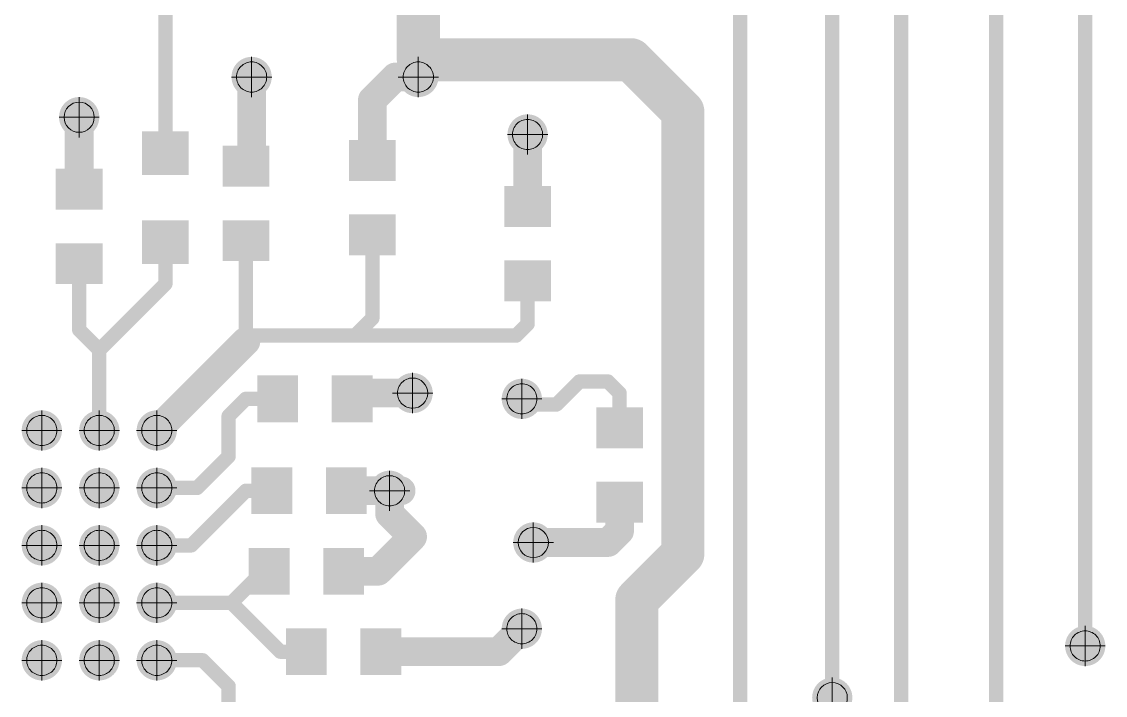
# Model space of a CAD drawing. Header units: millimetres. Extents: x 1557 to 2774, y 1107 to 1474.
# Drawn here: x 2314.9 to 2333.75, y 1386.92 to 1398.65 of the extents above; entities that cross this region are included whole.
import ezdxf

# ---------------------------------------------------------------- set-up
doc = ezdxf.new("R2010")
doc.units = ezdxf.units.MM
for name, color, linetype in [('BottomLayer', 5, 'Continuous'), ('PDF _Геометрия', 7, 'Continuous'), ('PDF _Сплошная заливка', 7, 'Continuous'), ('ViaHoleLayer', 16, 'Continuous')]:
    doc.layers.add(name, color=color, linetype=linetype)

msp = doc.modelspace()

# ---------------------------------------------------------------- hatches: boundary and pattern name
at = {"layer": 'PDF _Сплошная заливка', "transparency": 33554559}
for points in [[(2319.160775540102, 1397.683637276547, -0.4142084409303202), (2318.89827659762, 1397.421138334186), (2318.89827659762, 1397.421138334069), (2318.89827659762, 1397.421138334069), (2318.89827659762, 1397.683637276547), (2318.89827659762, 1397.683637276547)], [(2322.060752097929, 1397.683643626476, -0.1989561127314673), (2321.983847421927, 1397.498014082633), (2321.983847421869, 1397.498014082685, -0.1988800819412172), (2321.798253155455, 1397.421144684008), (2321.798253155455, 1397.421144683994), (2321.798253155455, 1397.421144683994), (2321.798253155455, 1397.683643626476), (2321.798253155455, 1397.683643626476)], [(2316.160822903386, 1396.983636098491, -0.4141580432851814), (2315.898323960904, 1396.721137156064), (2315.898323960904, 1396.721137156009), (2315.898323960904, 1396.721137156009), (2315.898323960904, 1396.983636098491), (2315.898323960904, 1396.983636098491)], [(2323.960720925273, 1396.683642951466, -0.4142084407958566), (2323.698221982791, 1396.421144009072), (2323.698221982791, 1396.421144008981), (2323.698221982791, 1396.421144008981), (2323.698221982791, 1396.683642951466), (2323.698221982791, 1396.683642951466)], [(2321.960952405918, 1392.183535140101, -0.4142084406641615), (2321.698453463436, 1391.921036197677), (2321.698453463436, 1391.921036197615), (2321.698453463436, 1391.921036197615), (2321.698453463436, 1392.183535140101), (2321.698453463436, 1392.183535140101)], [(2323.860921233255, 1392.08354918355, -0.1988478173894934), (2323.784051834531, 1391.897919639792), (2323.784051834567, 1391.897919639755, -0.1988478173323936), (2323.59842229078, 1391.821050241189), (2323.59842229078, 1391.821050241065), (2323.59842229078, 1391.821050241065), (2323.59842229078, 1392.08354918355), (2323.59842229078, 1392.08354918355)], [(2315.510802003751, 1391.533728726894, -0.4142362710657958), (2315.248338338635, 1391.271229784493), (2315.248338338635, 1391.271229784416), (2315.248338338635, 1391.271229784416), (2315.248338338635, 1391.533728726894), (2315.248338338635, 1391.533728726894)], [(2316.510809734235, 1391.533728021355, -0.4142084405293955), (2316.248310791761, 1391.271229078946), (2316.248310791761, 1391.271229078869), (2316.248310791761, 1391.271229078869), (2316.248310791761, 1391.533728021355), (2316.248310791761, 1391.533728021355)], [(2317.510782187362, 1391.533728021355, -0.1988982049796773), (2317.433912788652, 1391.348098477571), (2317.433912788667, 1391.34809847756, -0.1988982047928861), (2317.248283244865, 1391.271229079), (2317.248283244865, 1391.271229078869), (2317.248283244865, 1391.271229078869), (2317.248283244865, 1391.533728021355), (2317.248283244865, 1391.533728021355)], [(2315.510802003751, 1390.533723113051, -0.1989191050336892), (2315.433932605107, 1390.348093569209), (2315.433932605063, 1390.348093569264, -0.1988800809289491), (2315.248338338635, 1390.2712241705), (2315.248338338635, 1390.271224170569), (2315.248338338635, 1390.271224170569), (2315.248338338635, 1390.533723113051), (2315.248338338635, 1390.533723113051)], [(2316.510809734235, 1390.533722407501, -0.1989057183705496), (2316.433905058124, 1390.348092863768), (2316.433905058168, 1390.348092863716, -0.1988800822397079), (2316.248310791761, 1390.271223464953), (2316.248310791761, 1390.271223465022), (2316.248310791761, 1390.271223465022), (2316.248310791761, 1390.533722407501), (2316.248310791761, 1390.533722407501)], [(2317.510782187362, 1390.533722407501, -0.1987974347982191), (2317.433912788587, 1390.34809286379), (2317.433912788667, 1390.348092863716, -0.1988982047938561), (2317.248283244865, 1390.271223465143), (2317.248283244865, 1390.271223465022), (2317.248283244865, 1390.271223465022), (2317.248283244865, 1390.533722407501), (2317.248283244865, 1390.533722407501)], [(2321.560730593997, 1390.483705793386, -0.4142084405988172), (2321.298231651522, 1390.221206851064), (2321.298231651522, 1390.221206850907), (2321.298231651522, 1390.221206850907), (2321.298231651522, 1390.483705793386), (2321.298231651522, 1390.483705793386)], [(2315.510802003751, 1389.533717499204, -0.4142137099142685), (2315.248338338635, 1389.271253834158), (2315.248338338635, 1389.271253834099), (2315.248338338635, 1389.271253834099), (2315.248338338635, 1389.533717499204), (2315.248338338635, 1389.533717499204)], [(2316.510809734235, 1389.533716793657, -0.4141858732510322), (2316.248310791761, 1389.271253128655), (2316.248310791761, 1389.271253128552), (2316.248310791761, 1389.271253128552), (2316.248310791761, 1389.533716793657), (2316.248310791761, 1389.533716793657)], [(2317.510782187362, 1389.533716793657, -0.1988800822881388), (2317.433912788674, 1389.348122527225), (2317.433912788667, 1389.348122527243, -0.1990198699719453), (2317.248283244865, 1389.271253128603), (2317.248283244865, 1389.271253128552), (2317.248283244865, 1389.271253128552), (2317.248283244865, 1389.533716793657), (2317.248283244865, 1389.533716793657)], [(2324.060591172039, 1389.583511513086, -0.4141580436850159), (2323.798092229556, 1389.321012570684), (2323.798092229556, 1389.321012570608), (2323.798092229556, 1389.321012570608), (2323.798092229556, 1389.583511513086), (2323.798092229556, 1389.583511513086)], [(2315.510802003751, 1388.533747162731, -0.4142362713113096), (2315.248338338635, 1388.27124822034), (2315.248338338635, 1388.271248220253), (2315.248338338635, 1388.271248220253), (2315.248338338635, 1388.533747162731), (2315.248338338635, 1388.533747162731)], [(2316.510809734235, 1388.533746457184, -0.4142084407749645), (2316.248310791761, 1388.271247514793), (2316.248310791761, 1388.271247514705), (2316.248310791761, 1388.271247514705), (2316.248310791761, 1388.533746457184), (2316.248310791761, 1388.533746457184)], [(2317.510782187362, 1388.533746457184, -0.1988478175909254), (2317.433912788564, 1388.348116913491), (2317.433912788667, 1388.348116913396, -0.1988982048396335), (2317.248283244865, 1388.271247514727), (2317.248283244865, 1388.271247514705), (2317.248283244865, 1388.271247514705), (2317.248283244865, 1388.533746457184), (2317.248283244865, 1388.533746457184)], [(2323.86070956902, 1388.083756736641, -0.1988478173843441), (2323.783840170268, 1387.898127192901), (2323.783840170327, 1387.89812719285, -0.1988982039308547), (2323.598210626531, 1387.821257794185), (2323.598210626531, 1387.821257794155), (2323.598210626531, 1387.821257794155), (2323.598210626531, 1388.083756736641), (2323.598210626531, 1388.083756736641)], [(2333.660623051884, 1387.783757239688, -0.4142084407603148), (2333.398124109394, 1387.521258297144), (2333.398124109394, 1387.521258297203), (2333.398124109394, 1387.521258297203), (2333.398124109394, 1387.783757239688), (2333.398124109394, 1387.783757239688)], [(2315.510802003751, 1387.533746487722, -0.1990017660137054), (2315.433932605041, 1387.348152221326), (2315.433932605063, 1387.348152221304, -0.1989883848204103), (2315.248338338635, 1387.271247545239), (2315.248338338635, 1387.271247545236), (2315.248338338635, 1387.271247545236), (2315.248338338635, 1387.533746487722), (2315.248338338635, 1387.533746487722)], [(2316.510809734235, 1387.533745782174, -0.1989883856282071), (2316.433905058138, 1387.348151515797), (2316.433905058168, 1387.348151515753, -0.1989883857774217), (2316.248310791761, 1387.271246839787), (2316.248310791761, 1387.271246839689), (2316.248310791761, 1387.271246839689), (2316.248310791761, 1387.533745782174), (2316.248310791761, 1387.533745782174)], [(2317.510782187362, 1387.533745782174, -0.1988800820527127), (2317.433912788711, 1387.34815151571), (2317.433912788667, 1387.348151515753, -0.1990065127329903), (2317.248283244865, 1387.2712468397), (2317.248283244865, 1387.271246839689), (2317.248283244865, 1387.271246839689), (2317.248283244865, 1387.533745782174), (2317.248283244865, 1387.533745782174)]]:
    msp.add_hatch(color=7, dxfattribs=at).paths.add_polyline_path(points)

# ---------------------------------------------------------------- linework, layer by layer
at = {"layer": 'BottomLayer'}
for points, const_width in [([(2328.998565706509, 1386.884110422528), (2328.998565706509, 1404.484108242527)], 0.2499995), ([(2330.198565846509, 1384.784109542527), (2330.198565846509, 1404.284108642527)], 0.2499995), ([(2333.398564526508, 1387.784111162528), (2333.398564526508, 1404.084111582527)], 0.2499995), ([(2331.848565086509, 1383.834111442528), (2331.848565086509, 1403.734109742527)], 0.2499995), ([(2327.398563826509, 1385.884109882527), (2327.398563826509, 1403.084111042528)], 0.2499995), ([(2317.398568586509, 1396.358813342527), (2317.398568586509, 1401.284114642528)], 0.2499995), ([(2321.798569946509, 1397.984111082528), (2321.798569946509, 1399.984104542527)], 0.75000104), ([(2325.498562546509, 1397.984111082528), (2321.798569946509, 1397.984111082528)], 0.75000104), ([(2326.398565826509, 1397.084107802527), (2325.498562546509, 1397.984111082528)], 0.75000104), ([(2321.798569946509, 1397.684111682528), (2321.798569946509, 1397.984111082528)], 0.499999), ([(2318.898565586509, 1396.231810802527), (2318.898565586509, 1397.684109142528)], 0.499999), ([(2321.398568206509, 1397.684111682528), (2320.998569006509, 1397.284112482528)], 0.499999), ([(2321.798569946509, 1397.684111682528), (2321.398568206509, 1397.684111682528)], 0.499999), ([(2320.998569006509, 1396.231813342527), (2320.998569006509, 1397.284112482528)], 0.499999), ([(2326.398565826509, 1389.384113042528), (2326.398565826509, 1397.084107802527)], 0.75000104), ([(2315.898569046509, 1395.731811802528), (2315.898569046509, 1396.984113082528)], 0.499999), ([(2323.698568686509, 1395.431812402528), (2323.698568686509, 1396.684113682527)], 0.499999), ([(2318.898565586509, 1396.231810802527), (2318.798568326509, 1396.131813542528)], 0.499999), ([(2317.398568586509, 1394.084113802528), (2317.398568586509, 1394.809413342527)], 0.2499995), ([(2318.798568326509, 1393.084113262527), (2318.798568326509, 1394.836413542528)], 0.2499995), ([(2320.998569006509, 1393.484112462528), (2320.998569006509, 1394.936413342527)], 0.2499995), ([(2315.898569046509, 1393.284112862528), (2315.898569046509, 1394.436411802527)], 0.2499995), ([(2317.398568586509, 1394.084113802528), (2316.248568346508, 1392.934113562528)], 0.2499995), ([(2323.698568686509, 1393.384112662528), (2323.698568686509, 1394.136412402528)], 0.2499995), ([(2320.998569006509, 1393.484112462528), (2320.698569606508, 1393.184113062528)], 0.2499995), ([(2323.698568686509, 1393.384112662528), (2323.498569086509, 1393.184113062528)], 0.2499995), ([(2316.248568346508, 1392.934113562528), (2315.898569046509, 1393.284112862528)], 0.2499995), ([(2318.798568326509, 1393.084113262527), (2317.248568886509, 1391.534113822528)], 0.499999), ([(2318.898568126509, 1393.184113062528), (2318.798568326509, 1393.084113262527)], 0.2499995), ([(2320.698569606508, 1393.184113062528), (2318.898568126509, 1393.184113062528)], 0.2499995), ([(2323.498569086509, 1393.184113062528), (2320.698569606508, 1393.184113062528)], 0.2499995), ([(2316.248568346508, 1391.534113822528), (2316.248568346508, 1392.934113562528)], 0.2499995), ([(2324.598569426509, 1392.384112122528), (2324.198570226509, 1391.984112922527)], 0.2499995), ([(2325.098570966509, 1392.384112122528), (2324.598569426509, 1392.384112122528)], 0.2499995), ([(2325.298570566509, 1392.184112522527), (2325.098570966509, 1392.384112122528)], 0.2499995), ([(2320.746103166509, 1392.183947422528), (2320.646268466508, 1392.084112722528)], 0.499999), ([(2321.698780966509, 1392.183947422528), (2320.746103166509, 1392.183947422528)], 0.499999), ([(2325.298570566509, 1391.579513782528), (2325.298570566509, 1392.184112522527)], 0.2499995), ([(2318.798568326509, 1392.084112722528), (2318.498568926509, 1391.784113322527)], 0.2499995), ([(2319.350868466508, 1392.084112722528), (2318.798568326509, 1392.084112722528)], 0.2499995), ([(2323.698611866509, 1391.984112922527), (2323.598777166509, 1392.083947622527)], 0.2499995), ([(2324.198570226509, 1391.984112922527), (2323.698611866509, 1391.984112922527)], 0.2499995), ([(2318.498568926509, 1391.084112182527), (2318.498568926509, 1391.784113322527)], 0.2499995), ([(2318.498568926509, 1391.084112182527), (2317.948570026509, 1390.534113282527)], 0.2499995), ([(2317.948570026509, 1390.534113282527), (2317.248568886509, 1390.534113282527)], 0.2499995), ([(2318.798568326509, 1390.484113382528), (2317.848567686508, 1389.534112742528)], 0.2499995), ([(2319.198570066509, 1390.484113382528), (2318.798568326509, 1390.484113382528)], 0.2499995), ([(2319.398569666509, 1390.284113782528), (2319.198570066509, 1390.484113382528)], 0.2499995), ([(2321.498943926509, 1390.484113382528), (2320.546268666509, 1390.484113382528)], 0.499999), ([(2321.298565866508, 1390.084116722528), (2321.298565866508, 1390.484110842528)], 0.499999), ([(2321.498941386509, 1390.484110842528), (2321.298565866508, 1390.484110842528)], 0.499999), ([(2321.498943926509, 1390.484113382528), (2321.498941386509, 1390.484110842528)], 0.499999), ([(2325.298570566509, 1389.784114782527), (2325.298570566509, 1390.284113782528)], 0.499999), ([(2321.698570146509, 1389.684112442528), (2321.298565866508, 1390.084116722528)], 0.499999), ([(2325.298570566509, 1389.784114782527), (2325.098355066509, 1389.583899282527)], 0.499999), ([(2321.698570146509, 1389.684112442528), (2321.098571346509, 1389.084113642527)], 0.499999), ([(2317.848567686508, 1389.534112742528), (2317.248568886509, 1389.534112742528)], 0.2499995), ([(2325.098355066509, 1389.583899282527), (2323.798428786509, 1389.583899282527)], 0.499999), ([(2326.398565826509, 1389.384113042528), (2325.598564886509, 1388.584112102527)], 0.75000104), ([(2321.098571346509, 1389.084113642527), (2320.498570006509, 1389.084113642527)], 0.499999), ([(2319.098570266508, 1389.084113642527), (2318.548568826509, 1388.534112202527)], 0.2499995), ([(2325.598564886509, 1379.584112322528), (2325.598564886509, 1388.584112102527)], 0.75000104), ([(2318.548568826509, 1388.534112202527), (2317.248568886509, 1388.534112202527)], 0.2499995), ([(2319.398567126509, 1387.684113902527), (2318.548568826509, 1388.534112202527)], 0.2499995), ([(2323.598568886508, 1388.084113102528), (2323.198569686509, 1387.684113902527)], 0.499999), ([(2319.850870006509, 1387.684113902527), (2319.398567126509, 1387.684113902527)], 0.2499995), ([(2323.198569686509, 1387.684113902527), (2321.146270006509, 1387.684113902527)], 0.499999), ([(2318.048567286509, 1387.534114202528), (2317.248568886509, 1387.534114202528)], 0.2499995), ([(2317.398571126509, 1387.384111962528), (2317.248568886509, 1387.534114202528)], 0.2499995), ([(2318.498568926509, 1387.084112562527), (2318.048567286509, 1387.534114202528)], 0.2499995), ([(2318.498568926509, 1386.484113762528), (2318.498568926509, 1387.084112562527)], 0.2499995)]:
    msp.add_lwpolyline(points, dxfattribs=dict(at, const_width=const_width))
for points, const_width in [([(2321.986070206509, 1397.984111082528, -1), (2321.611069686509, 1397.984111082528, -1)], 0.37500052), ([(2321.986070206509, 1397.984111082528, -1), (2321.611069686509, 1397.984111082528, -1)], 0.37500052), ([(2325.686062806509, 1397.984111082528, -1), (2325.311062286509, 1397.984111082528, -1)], 0.37500052), ([(2325.686062806509, 1397.984111082528, -1), (2325.311062286509, 1397.984111082528, -1)], 0.37500052), ([(2321.923568426509, 1397.984111082528, -1), (2321.673571466509, 1397.984111082528, -1)], 0.2499995), ([(2319.023564066509, 1397.684109142528, -1), (2318.773567106508, 1397.684109142528, -1)], 0.2499995), ([(2321.523566686509, 1397.684111682528, -1), (2321.273569726509, 1397.684111682528, -1)], 0.2499995), ([(2321.523566686509, 1397.684111682528, -1), (2321.273569726509, 1397.684111682528, -1)], 0.2499995), ([(2321.923568426509, 1397.684111682528, -1), (2321.673571466509, 1397.684111682528, -1)], 0.2499995), ([(2321.923568426509, 1397.684111682528, -1), (2321.673571466509, 1397.684111682528, -1)], 0.2499995), ([(2321.123567486509, 1397.284112482528, -1), (2320.873570526509, 1397.284112482528, -1)], 0.2499995), ([(2321.123567486509, 1397.284112482528, -1), (2320.873570526509, 1397.284112482528, -1)], 0.2499995), ([(2326.586066086509, 1397.084107802527, -1), (2326.211065566509, 1397.084107802527, -1)], 0.37500052), ([(2326.586066086509, 1397.084107802527, -1), (2326.211065566509, 1397.084107802527, -1)], 0.37500052), ([(2316.023567526508, 1396.984113082528, -1), (2315.773570566509, 1396.984113082528, -1)], 0.2499995), ([(2323.823567166509, 1396.684113682527, -1), (2323.573570206509, 1396.684113682527, -1)], 0.2499995), ([(2317.461067826509, 1396.358813342527, -1), (2317.336069346509, 1396.358813342527, -1)], 0.12499848), ([(2319.023564066509, 1396.231810802527, -1), (2318.773567106508, 1396.231810802527, -1)], 0.2499995), ([(2319.023564066509, 1396.231810802527, -1), (2318.773567106508, 1396.231810802527, -1)], 0.2499995), ([(2321.123567486509, 1396.231813342527, -1), (2320.873570526509, 1396.231813342527, -1)], 0.2499995), ([(2318.923566806508, 1396.131813542528, -1), (2318.673569846509, 1396.131813542528, -1)], 0.2499995), ([(2316.023567526508, 1395.731811802528, -1), (2315.773570566509, 1395.731811802528, -1)], 0.2499995), ([(2323.823567166509, 1395.431812402528, -1), (2323.573570206509, 1395.431812402528, -1)], 0.2499995), ([(2317.461067826509, 1394.809413342527, -1), (2317.336069346509, 1394.809413342527, -1)], 0.12499848), ([(2318.861067566509, 1394.836413542528, -1), (2318.736069086509, 1394.836413542528, -1)], 0.12499848), ([(2321.061068246509, 1394.936413342527, -1), (2320.936069766509, 1394.936413342527, -1)], 0.12499848), ([(2315.961068286509, 1394.436411802527, -1), (2315.836069806509, 1394.436411802527, -1)], 0.12499848), ([(2317.461067826509, 1394.084113802528, -1), (2317.336069346509, 1394.084113802528, -1)], 0.12499848), ([(2317.461067826509, 1394.084113802528, -1), (2317.336069346509, 1394.084113802528, -1)], 0.12499848), ([(2323.761067926509, 1394.136412402528, -1), (2323.636069446508, 1394.136412402528, -1)], 0.12499848), ([(2321.061068246509, 1393.484112462528, -1), (2320.936069766509, 1393.484112462528, -1)], 0.12499848), ([(2321.061068246509, 1393.484112462528, -1), (2320.936069766509, 1393.484112462528, -1)], 0.12499848), ([(2323.761067926509, 1393.384112662528, -1), (2323.636069446508, 1393.384112662528, -1)], 0.12499848), ([(2323.761067926509, 1393.384112662528, -1), (2323.636069446508, 1393.384112662528, -1)], 0.12499848), ([(2315.961068286509, 1393.284112862528, -1), (2315.836069806509, 1393.284112862528, -1)], 0.12499848), ([(2315.961068286509, 1393.284112862528, -1), (2315.836069806509, 1393.284112862528, -1)], 0.12499848), ([(2318.923566806508, 1393.084113262527, -1), (2318.673569846509, 1393.084113262527, -1)], 0.2499995), ([(2318.961067366509, 1393.184113062528, -1), (2318.836068886509, 1393.184113062528, -1)], 0.12499848), ([(2318.961067366509, 1393.184113062528, -1), (2318.836068886509, 1393.184113062528, -1)], 0.12499848), ([(2320.761068846509, 1393.184113062528, -1), (2320.636070366509, 1393.184113062528, -1)], 0.12499848), ([(2320.761068846509, 1393.184113062528, -1), (2320.636070366509, 1393.184113062528, -1)], 0.12499848), ([(2320.761068846509, 1393.184113062528, -1), (2320.636070366509, 1393.184113062528, -1)], 0.12499848), ([(2323.561068326509, 1393.184113062528, -1), (2323.436069846509, 1393.184113062528, -1)], 0.12499848), ([(2323.561068326509, 1393.184113062528, -1), (2323.436069846509, 1393.184113062528, -1)], 0.12499848), ([(2316.311067586509, 1392.934113562528, -1), (2316.186069106509, 1392.934113562528, -1)], 0.12499848), ([(2316.311067586509, 1392.934113562528, -1), (2316.186069106509, 1392.934113562528, -1)], 0.12499848), ([(2316.311067586509, 1392.934113562528, -1), (2316.186069106509, 1392.934113562528, -1)], 0.12499848), ([(2318.861067566509, 1393.084113262527, -1), (2318.736069086509, 1393.084113262527, -1)], 0.12499848), ([(2318.861067566509, 1393.084113262527, -1), (2318.736069086509, 1393.084113262527, -1)], 0.12499848), ([(2324.661068666509, 1392.384112122528, -1), (2324.536070186509, 1392.384112122528, -1)], 0.12499848), ([(2324.661068666509, 1392.384112122528, -1), (2324.536070186509, 1392.384112122528, -1)], 0.12499848), ([(2325.161070206509, 1392.384112122528, -1), (2325.036071726508, 1392.384112122528, -1)], 0.12499848), ([(2325.161070206509, 1392.384112122528, -1), (2325.036071726508, 1392.384112122528, -1)], 0.12499848), ([(2320.771266946509, 1392.084112722528, -1), (2320.521269986509, 1392.084112722528, -1)], 0.2499995), ([(2320.871101646509, 1392.183947422528, -1), (2320.621104686509, 1392.183947422528, -1)], 0.2499995), ([(2320.871101646509, 1392.183947422528, -1), (2320.621104686509, 1392.183947422528, -1)], 0.2499995), ([(2321.823779446509, 1392.183947422528, -1), (2321.573782486509, 1392.183947422528, -1)], 0.2499995), ([(2325.361069806509, 1392.184112522527, -1), (2325.236071326509, 1392.184112522527, -1)], 0.12499848), ([(2325.361069806509, 1392.184112522527, -1), (2325.236071326509, 1392.184112522527, -1)], 0.12499848), ([(2318.861067566509, 1392.084112722528, -1), (2318.736069086509, 1392.084112722528, -1)], 0.12499848), ([(2318.861067566509, 1392.084112722528, -1), (2318.736069086509, 1392.084112722528, -1)], 0.12499848), ([(2319.413367706509, 1392.084112722528, -1), (2319.288369226509, 1392.084112722528, -1)], 0.12499848), ([(2323.661276406508, 1392.083947622527, -1), (2323.536277926509, 1392.083947622527, -1)], 0.12499848), ([(2323.761111106509, 1391.984112922527, -1), (2323.636112626509, 1391.984112922527, -1)], 0.12499848), ([(2323.761111106509, 1391.984112922527, -1), (2323.636112626509, 1391.984112922527, -1)], 0.12499848), ([(2324.261069466509, 1391.984112922527, -1), (2324.136070986508, 1391.984112922527, -1)], 0.12499848), ([(2324.261069466509, 1391.984112922527, -1), (2324.136070986508, 1391.984112922527, -1)], 0.12499848), ([(2317.373567366509, 1391.534113822528, -1), (2317.123570406508, 1391.534113822528, -1)], 0.2499995), ([(2318.561068166508, 1391.784113322527, -1), (2318.436069686509, 1391.784113322527, -1)], 0.12499848), ([(2318.561068166508, 1391.784113322527, -1), (2318.436069686509, 1391.784113322527, -1)], 0.12499848), ([(2316.311067586509, 1391.534113822528, -1), (2316.186069106509, 1391.534113822528, -1)], 0.12499848), ([(2325.361069806509, 1391.579513782528, -1), (2325.236071326509, 1391.579513782528, -1)], 0.12499848), ([(2318.561068166508, 1391.084112182527, -1), (2318.436069686509, 1391.084112182527, -1)], 0.12499848), ([(2318.561068166508, 1391.084112182527, -1), (2318.436069686509, 1391.084112182527, -1)], 0.12499848), ([(2317.311068126509, 1390.534113282527, -1), (2317.186069646509, 1390.534113282527, -1)], 0.12499848), ([(2318.011069266508, 1390.534113282527, -1), (2317.886070786509, 1390.534113282527, -1)], 0.12499848), ([(2318.011069266508, 1390.534113282527, -1), (2317.886070786509, 1390.534113282527, -1)], 0.12499848), ([(2318.861067566509, 1390.484113382528, -1), (2318.736069086509, 1390.484113382528, -1)], 0.12499848), ([(2318.861067566509, 1390.484113382528, -1), (2318.736069086509, 1390.484113382528, -1)], 0.12499848), ([(2319.261069306509, 1390.484113382528, -1), (2319.136070826509, 1390.484113382528, -1)], 0.12499848), ([(2319.261069306509, 1390.484113382528, -1), (2319.136070826509, 1390.484113382528, -1)], 0.12499848), ([(2320.671267146508, 1390.484113382528, -1), (2320.421270186509, 1390.484113382528, -1)], 0.2499995), ([(2321.423564346509, 1390.484110842528, -1), (2321.173567386509, 1390.484110842528, -1)], 0.2499995), ([(2321.423564346509, 1390.484110842528, -1), (2321.173567386509, 1390.484110842528, -1)], 0.2499995), ([(2321.623939866508, 1390.484110842528, -1), (2321.373942906509, 1390.484110842528, -1)], 0.2499995), ([(2321.623939866508, 1390.484110842528, -1), (2321.373942906509, 1390.484110842528, -1)], 0.2499995), ([(2321.623942406509, 1390.484113382528, -1), (2321.373945446509, 1390.484113382528, -1)], 0.2499995), ([(2321.623942406509, 1390.484113382528, -1), (2321.373945446509, 1390.484113382528, -1)], 0.2499995), ([(2319.461068906508, 1390.284113782528, -1), (2319.336070426509, 1390.284113782528, -1)], 0.12499848), ([(2325.423569046508, 1390.284113782528, -1), (2325.173572086509, 1390.284113782528, -1)], 0.2499995), ([(2321.423564346509, 1390.084116722528, -1), (2321.173567386509, 1390.084116722528, -1)], 0.2499995), ([(2321.423564346509, 1390.084116722528, -1), (2321.173567386509, 1390.084116722528, -1)], 0.2499995), ([(2325.423569046508, 1389.784114782527, -1), (2325.173572086509, 1389.784114782527, -1)], 0.2499995), ([(2325.423569046508, 1389.784114782527, -1), (2325.173572086509, 1389.784114782527, -1)], 0.2499995), ([(2321.823568626509, 1389.684112442528, -1), (2321.573571666509, 1389.684112442528, -1)], 0.2499995), ([(2321.823568626509, 1389.684112442528, -1), (2321.573571666509, 1389.684112442528, -1)], 0.2499995), ([(2317.311068126509, 1389.534112742528, -1), (2317.186069646509, 1389.534112742528, -1)], 0.12499848), ([(2317.911066926509, 1389.534112742528, -1), (2317.786068446509, 1389.534112742528, -1)], 0.12499848), ([(2317.911066926509, 1389.534112742528, -1), (2317.786068446509, 1389.534112742528, -1)], 0.12499848), ([(2323.923427266509, 1389.583899282527, -1), (2323.673430306509, 1389.583899282527, -1)], 0.2499995), ([(2325.223353546508, 1389.583899282527, -1), (2324.973356586509, 1389.583899282527, -1)], 0.2499995), ([(2325.223353546508, 1389.583899282527, -1), (2324.973356586509, 1389.583899282527, -1)], 0.2499995), ([(2326.586066086509, 1389.384113042528, -1), (2326.211065566509, 1389.384113042528, -1)], 0.37500052), ([(2326.586066086509, 1389.384113042528, -1), (2326.211065566509, 1389.384113042528, -1)], 0.37500052), ([(2320.623568486509, 1389.084113642527, -1), (2320.373571526508, 1389.084113642527, -1)], 0.2499995), ([(2321.223569826509, 1389.084113642527, -1), (2320.973572866509, 1389.084113642527, -1)], 0.2499995), ([(2321.223569826509, 1389.084113642527, -1), (2320.973572866509, 1389.084113642527, -1)], 0.2499995), ([(2319.161069506509, 1389.084113642527, -1), (2319.036071026509, 1389.084113642527, -1)], 0.12499848), ([(2325.786065146509, 1388.584112102527, -1), (2325.411064626509, 1388.584112102527, -1)], 0.37500052), ([(2325.786065146509, 1388.584112102527, -1), (2325.411064626509, 1388.584112102527, -1)], 0.37500052), ([(2317.311068126509, 1388.534112202527, -1), (2317.186069646509, 1388.534112202527, -1)], 0.12499848), ([(2318.611068066509, 1388.534112202527, -1), (2318.486069586509, 1388.534112202527, -1)], 0.12499848), ([(2318.611068066509, 1388.534112202527, -1), (2318.486069586509, 1388.534112202527, -1)], 0.12499848), ([(2318.611068066509, 1388.534112202527, -1), (2318.486069586509, 1388.534112202527, -1)], 0.12499848), ([(2323.723567366509, 1388.084113102528, -1), (2323.473570406509, 1388.084113102528, -1)], 0.2499995), ([(2319.461066366509, 1387.684113902527, -1), (2319.336067886509, 1387.684113902527, -1)], 0.12499848), ([(2319.461066366509, 1387.684113902527, -1), (2319.336067886509, 1387.684113902527, -1)], 0.12499848), ([(2319.913369246508, 1387.684113902527, -1), (2319.788370766509, 1387.684113902527, -1)], 0.12499848), ([(2321.271268486509, 1387.684113902527, -1), (2321.021271526509, 1387.684113902527, -1)], 0.2499995), ([(2323.323568166509, 1387.684113902527, -1), (2323.073571206509, 1387.684113902527, -1)], 0.2499995), ([(2323.323568166509, 1387.684113902527, -1), (2323.073571206509, 1387.684113902527, -1)], 0.2499995), ([(2333.461063766509, 1387.784111162528, -1), (2333.336065286509, 1387.784111162528, -1)], 0.12499848), ([(2317.311068126509, 1387.534114202528, -1), (2317.186069646509, 1387.534114202528, -1)], 0.12499848), ([(2317.311068126509, 1387.534114202528, -1), (2317.186069646509, 1387.534114202528, -1)], 0.12499848), ([(2318.111066526509, 1387.534114202528, -1), (2317.986068046509, 1387.534114202528, -1)], 0.12499848), ([(2318.111066526509, 1387.534114202528, -1), (2317.986068046509, 1387.534114202528, -1)], 0.12499848), ([(2317.461070366508, 1387.384111962528, -1), (2317.336071886509, 1387.384111962528, -1)], 0.12499848), ([(2318.561068166508, 1387.084112562527, -1), (2318.436069686509, 1387.084112562527, -1)], 0.12499848), ([(2318.561068166508, 1387.084112562527, -1), (2318.436069686509, 1387.084112562527, -1)], 0.12499848)]:
    msp.add_lwpolyline(points, format="xyb", close=True, dxfattribs=dict(at, const_width=const_width))
for points in [[(2316.992168586509, 1395.977813342527), (2316.992168586509, 1396.739813342528), (2317.804968586509, 1395.977813342527), (2317.804968586509, 1396.739813342528)], [(2318.392168326509, 1395.776213542527), (2318.392168326509, 1396.487413542528), (2319.204968326509, 1395.776213542527), (2319.204968326509, 1396.487413542528)], [(2320.592169006509, 1395.876213342528), (2320.592169006509, 1396.587413342528), (2321.404969006509, 1395.876213342528), (2321.404969006509, 1396.587413342528)], [(2315.492169046509, 1395.376211802527), (2315.492169046509, 1396.087411802528), (2316.304969046509, 1395.376211802527), (2316.304969046509, 1396.087411802528)], [(2323.292168686508, 1395.076212402528), (2323.292168686508, 1395.787412402527), (2324.104968686509, 1395.076212402528), (2324.104968686509, 1395.787412402527)], [(2316.992168586509, 1394.428413342528), (2316.992168586509, 1395.190413342527), (2317.804968586509, 1394.428413342528), (2317.804968586509, 1395.190413342527)], [(2318.392168326509, 1394.480813542527), (2318.392168326509, 1395.192013542528), (2319.204968326509, 1394.480813542527), (2319.204968326509, 1395.192013542528)], [(2320.592169006509, 1394.580813342528), (2320.592169006509, 1395.292013342528), (2321.404969006509, 1394.580813342528), (2321.404969006509, 1395.292013342528)], [(2315.492169046509, 1394.080811802527), (2315.492169046509, 1394.792011802528), (2316.304969046509, 1394.080811802527), (2316.304969046509, 1394.792011802528)], [(2323.292168686508, 1393.780812402527), (2323.292168686508, 1394.492012402528), (2324.104968686509, 1393.780812402527), (2324.104968686509, 1394.492012402528)], [(2318.995268466509, 1392.490512722527), (2319.706468466509, 1392.490512722527), (2318.995268466509, 1391.677712722528), (2319.706468466509, 1391.677712722528)], [(2320.290668466509, 1392.490512722527), (2321.001868466509, 1392.490512722527), (2320.290668466509, 1391.677712722528), (2321.001868466509, 1391.677712722528)], [(2325.704970566509, 1391.935113782527), (2325.704970566509, 1391.223913782528), (2324.892170566509, 1391.935113782527), (2324.892170566509, 1391.223913782528)], [(2318.895268666509, 1390.890513382527), (2319.606468666509, 1390.890513382527), (2318.895268666509, 1390.077713382528), (2319.606468666509, 1390.077713382528)], [(2320.190668666509, 1390.890513382527), (2320.901868666509, 1390.890513382527), (2320.190668666509, 1390.077713382528), (2320.901868666509, 1390.077713382528)], [(2325.704970566509, 1390.639713782527), (2325.704970566509, 1389.928513782528), (2324.892170566509, 1390.639713782527), (2324.892170566509, 1389.928513782528)], [(2318.847570006509, 1389.490513642528), (2319.558770006509, 1389.490513642528), (2318.847570006509, 1388.677713642528), (2319.558770006509, 1388.677713642528)], [(2320.142970006509, 1389.490513642528), (2320.854170006509, 1389.490513642528), (2320.142970006509, 1388.677713642528), (2320.854170006509, 1388.677713642528)], [(2319.495270006509, 1388.090513902528), (2320.206470006508, 1388.090513902528), (2319.495270006509, 1387.277713902527), (2320.206470006508, 1387.277713902527)], [(2320.790670006509, 1388.090513902528), (2321.501870006508, 1388.090513902528), (2320.790670006509, 1387.277713902527), (2321.501870006508, 1387.277713902527)]]:
    msp.add_solid(points, dxfattribs=at)
at = {"layer": 'PDF _Геометрия', "lineweight": 9}
for points in [[(2318.635883487265, 1397.683531444423, -0.4143145160429465), (2318.898347152366, 1397.94599510959, -0.4143145165154758), (2319.160810817541, 1397.683531444423, -0.4143145161738604), (2318.898347152366, 1397.421067779315, -0.4143145163626004)], [(2321.535683658211, 1397.683537794352, -0.4143145161836325), (2321.798147323327, 1397.946001459504, -0.4143145161428823), (2322.060610988575, 1397.683537794352, -0.4143145161898282), (2321.798147323327, 1397.42107412929, -0.4143145158541567)], [(2315.635895573169, 1396.983812485362, -0.4138105736471314), (2315.898359238285, 1397.246276150467, -0.4138105736031483), (2316.160822903452, 1396.983812485362, -0.4140361067704825), (2315.898359238285, 1396.720996046581, -0.4140361068142763)], [(2323.435723040317, 1396.68367822884, -0.4143145157067711), (2323.698186705418, 1396.946141893974, -0.414314516095433), (2323.960650370416, 1396.68367822884, -0.4143145160831427), (2323.698186705418, 1396.421214563691, -0.4143145164475258)], [(2321.435848688834, 1392.183429307976, -0.4143145159298638), (2321.698312353942, 1392.445892973264, -0.4140361065259542), (2321.961128793012, 1392.183429307976, -0.4140361064415365), (2321.698312353942, 1391.920965642755, -0.4143145165981347)], [(2323.335888070924, 1392.083619738297, -0.4143145160766448), (2323.598351736025, 1392.34608340342, -0.4143145159241217), (2323.860815401155, 1392.083619738297, -0.4143145164663644), (2323.598351736025, 1391.821156073141, -0.4143145162424658)], [(2314.985733564032, 1391.533587617404, -0.4143145160361464), (2315.248197229142, 1391.796051282611, -0.4143145164468708), (2315.510660894301, 1391.533587617404, -0.4143145160865173), (2315.248197229142, 1391.271123952165, -0.4143145164285864)], [(2315.985847126645, 1391.533586911853, -0.414314516286943), (2316.248310791761, 1391.796050576889, -0.4143145162897136), (2316.510774456855, 1391.533586911853, -0.4143145158344613), (2316.248310791761, 1391.271123246727, -0.414314516208415)], [(2316.985960689265, 1391.533586911853, -0.4143145161142717), (2317.248424354366, 1391.796050576918, -0.4143145160851069), (2317.510888019343, 1391.533586911853, -0.4143145163829501), (2317.248424354366, 1391.271123246895, -0.4143145164120646)], [(2314.985733564032, 1390.533723113051, -0.4143145160735218), (2315.248197229142, 1390.79618677808, -0.4143145161077234), (2315.510660894337, 1390.533723113051, -0.4143145161007221), (2315.248197229142, 1390.271259447939, -0.4143145160662686)], [(2315.985847126645, 1390.533722407501, -0.4143145163246205), (2316.248310791761, 1390.796186072642, -0.414314515950667), (2316.510774456884, 1390.533722407501, -0.4143145162252891), (2316.248310791761, 1390.271258742363, -0.4143145158461982)], [(2316.985960689265, 1390.533722407501, -0.4143145161517477), (2317.248424354366, 1390.796186072671, -0.4143145164990549), (2317.510888019387, 1390.533722407501, -0.4143145163971548), (2317.248424354366, 1390.271258742385, -0.4143145160496964)], [(2321.035803263788, 1390.48381162551, -0.414314516178545), (2321.298266928895, 1390.746275290633, -0.4143145162533459), (2321.560730593815, 1390.48381162551, -0.4143145161950164), (2321.298266928895, 1390.221347960412, -0.414314516120266)], [(2323.535558009701, 1389.583687899961, -0.413810573548157), (2323.79802167481, 1389.846151564989, -0.413810573724642), (2324.060485340072, 1389.583687899961, -0.4140361066054627), (2323.79802167481, 1389.32087146111, -0.4140361064289793)], [(2314.985733564032, 1389.533858608702, -0.4143145160592669), (2315.248197229142, 1389.796322273854, -0.4143145160937203), (2315.510660894221, 1389.533858608702, -0.4143145161149769), (2315.248197229142, 1389.271394943707, -0.4143145164569451)], [(2315.985847126645, 1389.533857903155, -0.4143145159339944), (2316.248310791761, 1389.796321568278, -0.414314516312985), (2316.510774456906, 1389.533857903155, -0.4143145162394435), (2316.248310791761, 1389.271394238131, -0.4143145166132459)], [(2316.985960689265, 1389.533857903155, -0.4143145161375935), (2317.248424354366, 1389.796321568161, -0.4143145161084789), (2317.510888019416, 1389.533857903155, -0.4143145160347362), (2317.248424354366, 1389.271394238017, -0.4143145156872274)], [(2314.985733564032, 1388.533641330607, -0.4143145164765898), (2315.248197229142, 1388.796104995668, -0.4143145161343191), (2315.510660894176, 1388.533641330607, -0.4143145160742269), (2315.248197229142, 1388.271177665381, -0.4143145164163461)], [(2315.985847126645, 1388.533640625067, -0.4143145163512166), (2316.248310791761, 1388.796104290092, -0.4143145156007403), (2316.510774456862, 1388.533640625067, -0.4143145161986935), (2316.248310791761, 1388.271176959805, -0.4143145158195013)], [(2316.985960689265, 1388.533640625067, -0.4143145161781925), (2317.248424354366, 1388.796104290113, -0.4143145165258523), (2317.510888019504, 1388.533640625067, -0.4143145163707102), (2317.248424354366, 1388.271176959835, -0.4143145160231005)], [(2323.335888070924, 1388.083792014018, -0.4143145164625365), (2323.598351736025, 1388.346255679076, -0.4143145159335407), (2323.860815401091, 1388.083792014018, -0.4143145160804226), (2323.598351736025, 1387.821328348797, -0.4143145158566246)], [(2333.13558988954, 1387.783651407564, -0.4143145163687457), (2333.398053554655, 1388.046115072767, -0.4143145161192583), (2333.660517219713, 1387.783651407564, -0.4143145161652974), (2333.398053554655, 1387.521187742488, -0.4143145164147846)], [(2314.985733564032, 1387.533781765095, -0.4143145161295845), (2315.248197229142, 1387.796245430094, -0.4143145161638367), (2315.510660894373, 1387.533781765095, -0.4143145160446088), (2315.248197229142, 1387.27131809995, -0.4143145160103565)], [(2315.985847126645, 1387.533781059548, -0.4143145160042113), (2316.248310791761, 1387.796244724518, -0.4143145160067297), (2316.51077445692, 1387.533781059548, -0.4143145161691258), (2316.248310791761, 1387.271317394373, -0.414314516166406)], [(2316.985960689265, 1387.533781059548, -0.4143145162079114), (2317.248424354366, 1387.796244724682, -0.4143145158022238), (2317.510888019416, 1387.533781059548, -0.4143145163410918), (2317.248424354366, 1387.271317394396, -0.4143145159933816)], [(2328.735795761535, 1386.88359612012, -0.4140361063626203), (2328.998259426643, 1387.146412558967, -0.41403610670995), (2329.2607230917, 1386.88359612012, -0.41381057395446), (2328.998259426643, 1386.621132455096, -0.4138105736071698)]]:
    msp.add_lwpolyline(points, format="xyb", close=True, dxfattribs=at)
for points in [[(2318.898347152366, 1397.333579890947), (2318.898347152366, 1398.033482997906)], [(2321.798147323327, 1397.333586240876), (2321.798147323327, 1398.033489347831)], [(2318.54839559889, 1397.683531444423), (2319.248298705848, 1397.683531444423)], [(2321.448195769852, 1397.683537794352), (2322.148098876803, 1397.683537794352)], [(2315.898359238285, 1396.633508158141), (2315.898359238285, 1397.333764038841)], [(2323.698186705418, 1396.333726675357), (2323.698186705418, 1397.033629782315)], [(2315.548407684795, 1396.983812485362), (2316.248310791761, 1396.983812485362)], [(2323.348235151941, 1396.68367822884), (2324.048138258893, 1396.68367822884)], [(2321.698312353942, 1391.833477754501), (2321.698312353942, 1392.533380861452)], [(2323.598351736025, 1391.733668184814), (2323.598351736025, 1392.433571291773)], [(2321.348360800459, 1392.183429307976), (2322.04861668116, 1392.183429307976)], [(2323.24840018255, 1392.083619738297), (2323.948303289509, 1392.083619738297)], [(2315.248197229142, 1391.183636063921), (2315.248197229142, 1391.88353917088)], [(2316.248310791761, 1391.183635358374), (2316.248310791761, 1391.883538465333)], [(2317.248424354366, 1391.183635358374), (2317.248424354366, 1391.883538465333)], [(2314.898245675665, 1391.533587617404), (2315.598148782624, 1391.533587617404)], [(2315.898359238285, 1391.533586911853), (2316.598262345236, 1391.533586911853)], [(2316.898472800891, 1391.533586911853), (2317.598375907842, 1391.533586911853)], [(2315.248197229142, 1390.183771559572), (2315.248197229142, 1390.883674666531)], [(2316.248310791761, 1390.183770854025), (2316.248310791761, 1390.883673960983)], [(2317.248424354366, 1390.183770854025), (2317.248424354366, 1390.883673960983)], [(2321.298266928895, 1390.133860072034), (2321.298266928895, 1390.833763178985)], [(2314.898245675665, 1390.533723113051), (2315.598148782624, 1390.533723113051)], [(2315.898359238285, 1390.533722407501), (2316.598262345236, 1390.533722407501)], [(2316.898472800891, 1390.533722407501), (2317.598375907842, 1390.533722407501)], [(2320.94831537542, 1390.48381162551), (2321.648218482371, 1390.48381162551)], [(2315.248197229142, 1389.183907055226), (2315.248197229142, 1389.883810162178)], [(2316.248310791761, 1389.18390634968), (2316.248310791761, 1389.88380945663)], [(2317.248424354366, 1389.18390634968), (2317.248424354366, 1389.88380945663)], [(2323.79802167481, 1389.233383572735), (2323.79802167481, 1389.933639453436)], [(2314.898245675665, 1389.533858608702), (2315.598148782624, 1389.533858608702)], [(2315.898359238285, 1389.533857903155), (2316.598262345236, 1389.533857903155)], [(2316.898472800891, 1389.533857903155), (2317.598375907842, 1389.533857903155)], [(2323.448070121335, 1389.583687899961), (2324.147973228286, 1389.583687899961)], [(2315.248197229142, 1388.183689777131), (2315.248197229142, 1388.883592884089)], [(2316.248310791761, 1388.183689071584), (2316.248310791761, 1388.883592178543)], [(2317.248424354366, 1388.183689071584), (2317.248424354366, 1388.883592178543)], [(2314.898245675665, 1388.533641330607), (2315.598148782624, 1388.533641330607)], [(2315.898359238285, 1388.533640625067), (2316.598262345236, 1388.533640625067)], [(2316.898472800891, 1388.533640625067), (2317.598375907842, 1388.533640625067)], [(2323.598351736025, 1387.733840460539), (2323.598351736025, 1388.433743567494)], [(2323.24840018255, 1388.083792014018), (2323.948303289509, 1388.083792014018)], [(2333.398053554655, 1387.433699854081), (2333.398053554655, 1388.133602961039)], [(2315.248197229142, 1387.183830211619), (2315.248197229142, 1387.883733318571)], [(2316.248310791761, 1387.183829506072), (2316.248310791761, 1387.883732613023)], [(2317.248424354366, 1387.183829506072), (2317.248424354366, 1387.883732613023)], [(2333.048102001165, 1387.783651407564), (2333.748005108131, 1387.783651407564)], [(2314.898245675665, 1387.533781765095), (2315.598148782624, 1387.533781765095)], [(2315.898359238285, 1387.533781059548), (2316.598262345236, 1387.533781059548)], [(2316.898472800891, 1387.533781059548), (2317.598375907842, 1387.533781059548)], [(2328.998259426643, 1386.533644566638), (2328.998259426643, 1387.233900447338)]]:
    msp.add_lwpolyline(points, dxfattribs=at)
at = {"layer": 'ViaHoleLayer', "const_width": 0.3499993}
for points in [[(2319.073630716818, 1397.684231560654, -1), (2318.723628876818, 1397.684231560654, -1)], [(2321.973635076818, 1397.684234100654, -1), (2321.623633236818, 1397.684234100654, -1)], [(2316.073634176818, 1396.984235500654, -1), (2315.723632336819, 1396.984235500654, -1)], [(2323.873633816818, 1396.684236100653, -1), (2323.523631976818, 1396.684236100653, -1)], [(2321.873846096818, 1392.184069840654, -1), (2321.523844256818, 1392.184069840654, -1)], [(2323.773842296819, 1392.084070040653, -1), (2323.423840456819, 1392.084070040653, -1)], [(2315.423635476818, 1391.534236240654, -1), (2315.073633636818, 1391.534236240654, -1)], [(2316.423633476818, 1391.534236240654, -1), (2316.073631636818, 1391.534236240654, -1)], [(2317.423634016818, 1391.534236240654, -1), (2317.073632176818, 1391.534236240654, -1)], [(2315.423635476818, 1390.534235700653, -1), (2315.073633636818, 1390.534235700653, -1)], [(2316.423633476818, 1390.534235700653, -1), (2316.073631636818, 1390.534235700653, -1)], [(2317.423634016818, 1390.534235700653, -1), (2317.073632176818, 1390.534235700653, -1)], [(2321.473630996818, 1390.484233260654, -1), (2321.123629156818, 1390.484233260654, -1)], [(2315.423635476818, 1389.534235160654, -1), (2315.073633636818, 1389.534235160654, -1)], [(2316.423633476818, 1389.534235160654, -1), (2316.073631636818, 1389.534235160654, -1)], [(2317.423634016818, 1389.534235160654, -1), (2317.073632176818, 1389.534235160654, -1)], [(2323.973493916818, 1389.584021700653, -1), (2323.623492076818, 1389.584021700653, -1)], [(2315.423635476818, 1388.534234620653, -1), (2315.073633636818, 1388.534234620653, -1)], [(2316.423633476818, 1388.534234620653, -1), (2316.073631636818, 1388.534234620653, -1)], [(2317.423634016818, 1388.534234620653, -1), (2317.073632176818, 1388.534234620653, -1)], [(2323.773634016819, 1388.084235520654, -1), (2323.423632176819, 1388.084235520654, -1)], [(2333.573629656818, 1387.784233580654, -1), (2333.223627816818, 1387.784233580654, -1)], [(2315.423635476818, 1387.534236620654, -1), (2315.073633636818, 1387.534236620654, -1)], [(2316.423633476818, 1387.534236620654, -1), (2316.073631636818, 1387.534236620654, -1)], [(2317.423634016818, 1387.534236620654, -1), (2317.073632176818, 1387.534236620654, -1)], [(2329.173630836818, 1386.884232840654, -1), (2328.823628996818, 1386.884232840654, -1)]]:
    msp.add_lwpolyline(points, format="xyb", close=True, dxfattribs=at)

doc.saveas('drawing.dxf')
